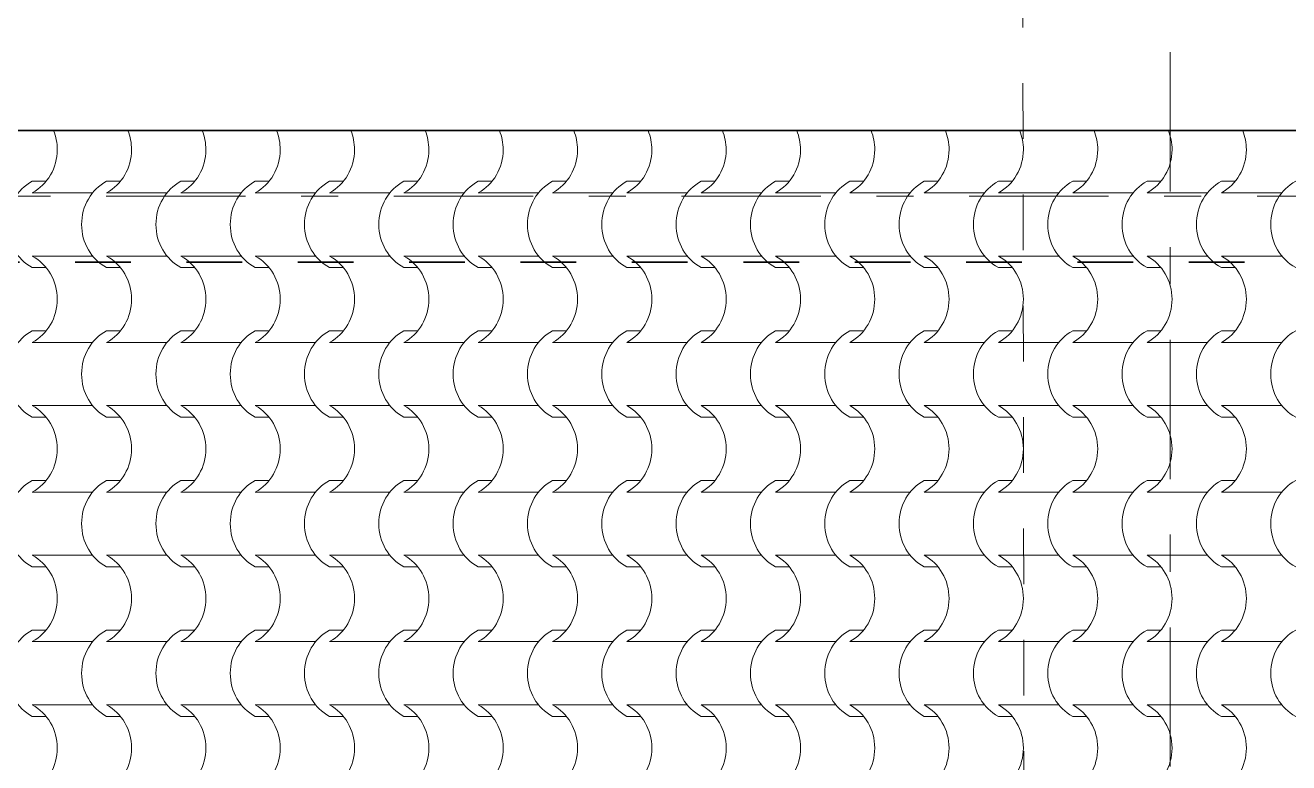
# Model space of a CAD drawing. Header units: millimetres. Extents: x -440 to 2671, y 0 to 297.
# Drawn here: x -325.85 to -277.82, y 210.46 to 238.5 of the extents above; entities that cross this region are included whole.
import ezdxf

# ---------------------------------------------------------------- set-up
doc = ezdxf.new("R2010")
doc.units = ezdxf.units.MM
doc.header["$MEASUREMENT"] = 0
doc.set_wipeout_variables(frame=1)
for name, pattern in [('- Двойно прекъснати линии', [10.936111, 5.291667, -2.116667, 1.411111, -2.116667]), ('- Прекъснати линия', [4.233333, 2.116667, -2.116667]), ('Wipeout_Contour', [1000, 0, -1000])]:
    doc.linetypes.add(name, pattern=pattern)
for name, color, linetype, lineweight, true_color in [('1', 7, 'Continuous', 13, 0x2b2b2b), ('65', 7, 'Continuous', 20, 0x4e4e4e), ('85', 7, 'Continuous', 20, 0x404040)]:
    doc.layers.add(name, color=color, linetype=linetype, lineweight=lineweight, true_color=true_color)
doc.layers.add('102', color=254, linetype='Continuous', lineweight=15)
doc.layers.add('41', color=7, linetype='Continuous', lineweight=35)

# ---------------------------------------------------------------- blocks, each defined once
blk = doc.blocks.new('*X44')
at = {"layer": '102', "color": 254, "linetype": 'Continuous', "lineweight": 15}
for p, q in [((115.133, 232.571), (114.606, 232.571)), ((117.959, 232.571), (117.432, 232.571)), ((120.784, 232.571), (120.257, 232.571)), ((123.609, 232.571), (123.083, 232.571)), ((126.435, 232.571), (125.908, 232.571)), ((129.26, 232.571), (128.733, 232.571)), ((132.086, 232.571), (131.559, 232.571)), ((134.911, 232.571), (134.384, 232.571)), ((137.736, 232.571), (137.21, 232.571)), ((140.562, 232.571), (140.035, 232.571)), ((143.387, 232.571), (142.86, 232.571)), ((146.213, 232.571), (145.686, 232.571)), ((149.038, 232.571), (148.511, 232.571)), ((151.863, 232.571), (151.337, 232.571)), ((154.689, 232.571), (154.162, 232.571)), ((157.514, 232.571), (156.987, 232.571)), ((160.339, 232.571), (159.813, 232.571)), ((115.752, 232.131), (114.606, 232.131)), ((116.898, 232.131), (115.752, 232.131)), ((118.578, 232.131), (117.432, 232.131)), ((119.723, 232.131), (118.578, 232.131)), ((121.403, 232.131), (120.257, 232.131)), ((122.549, 232.131), (121.403, 232.131)), ((124.228, 232.131), (123.083, 232.131)), ((125.374, 232.131), (124.228, 232.131)), ((127.054, 232.131), (125.908, 232.131)), ((128.2, 232.131), (127.054, 232.131)), ((129.879, 232.131), (128.733, 232.131)), ((131.025, 232.131), (129.879, 232.131)), ((132.705, 232.131), (131.559, 232.131)), ((133.85, 232.131), (132.705, 232.131)), ((135.53, 232.131), (134.384, 232.131)), ((136.676, 232.131), (135.53, 232.131)), ((138.355, 232.131), (137.21, 232.131)), ((139.501, 232.131), (138.355, 232.131)), ((141.181, 232.131), (140.035, 232.131)), ((142.327, 232.131), (141.181, 232.131)), ((144.006, 232.131), (142.86, 232.131)), ((145.152, 232.131), (144.006, 232.131)), ((146.832, 232.131), (145.686, 232.131)), ((147.977, 232.131), (146.832, 232.131)), ((149.657, 232.131), (148.511, 232.131)), ((150.803, 232.131), (149.657, 232.131)), ((152.482, 232.131), (151.337, 232.131)), ((153.628, 232.131), (152.482, 232.131)), ((155.308, 232.131), (154.162, 232.131)), ((156.454, 232.131), (155.308, 232.131)), ((158.133, 232.131), (156.987, 232.131)), ((159.279, 232.131), (158.133, 232.131)), ((160.959, 232.131), (159.813, 232.131)), ((162.104, 232.131), (160.959, 232.131)), ((115.752, 229.726), (114.606, 229.726)), ((116.898, 229.726), (115.752, 229.726)), ((118.578, 229.726), (117.432, 229.726)), ((119.723, 229.726), (118.578, 229.726)), ((121.403, 229.726), (120.257, 229.726)), ((122.549, 229.726), (121.403, 229.726)), ((124.228, 229.726), (123.083, 229.726)), ((125.374, 229.726), (124.228, 229.726)), ((127.054, 229.726), (125.908, 229.726)), ((128.2, 229.726), (127.054, 229.726)), ((129.879, 229.726), (128.733, 229.726)), ((131.025, 229.726), (129.879, 229.726)), ((132.705, 229.726), (131.559, 229.726)), ((133.85, 229.726), (132.705, 229.726)), ((135.53, 229.726), (134.384, 229.726)), ((136.676, 229.726), (135.53, 229.726)), ((138.355, 229.726), (137.21, 229.726)), ((139.501, 229.726), (138.355, 229.726)), ((141.181, 229.726), (140.035, 229.726)), ((142.327, 229.726), (141.181, 229.726)), ((144.006, 229.726), (142.86, 229.726)), ((145.152, 229.726), (144.006, 229.726)), ((146.832, 229.726), (145.686, 229.726)), ((147.977, 229.726), (146.832, 229.726)), ((149.657, 229.726), (148.511, 229.726)), ((150.803, 229.726), (149.657, 229.726)), ((152.482, 229.726), (151.337, 229.726)), ((153.628, 229.726), (152.482, 229.726)), ((155.308, 229.726), (154.162, 229.726)), ((156.454, 229.726), (155.308, 229.726)), ((158.133, 229.726), (156.987, 229.726)), ((159.279, 229.726), (158.133, 229.726)), ((160.959, 229.726), (159.813, 229.726)), ((162.104, 229.726), (160.959, 229.726)), ((115.133, 229.286), (114.606, 229.286)), ((117.959, 229.286), (117.432, 229.286)), ((120.784, 229.286), (120.257, 229.286)), ((123.609, 229.286), (123.083, 229.286)), ((126.435, 229.286), (125.908, 229.286)), ((129.26, 229.286), (128.733, 229.286)), ((132.086, 229.286), (131.559, 229.286)), ((134.911, 229.286), (134.384, 229.286)), ((137.736, 229.286), (137.21, 229.286)), ((140.562, 229.286), (140.035, 229.286)), ((143.387, 229.286), (142.86, 229.286)), ((146.213, 229.286), (145.686, 229.286)), ((149.038, 229.286), (148.511, 229.286)), ((151.863, 229.286), (151.337, 229.286)), ((154.689, 229.286), (154.162, 229.286)), ((157.514, 229.286), (156.987, 229.286)), ((160.339, 229.286), (159.813, 229.286)), ((115.133, 226.881), (114.606, 226.881)), ((117.959, 226.881), (117.432, 226.881)), ((120.784, 226.881), (120.257, 226.881)), ((123.609, 226.881), (123.083, 226.881)), ((126.435, 226.881), (125.908, 226.881)), ((129.26, 226.881), (128.733, 226.881)), ((132.086, 226.881), (131.559, 226.881)), ((134.911, 226.881), (134.384, 226.881)), ((137.736, 226.881), (137.21, 226.881)), ((140.562, 226.881), (140.035, 226.881)), ((143.387, 226.881), (142.86, 226.881)), ((146.213, 226.881), (145.686, 226.881)), ((149.038, 226.881), (148.511, 226.881)), ((151.863, 226.881), (151.337, 226.881)), ((154.689, 226.881), (154.162, 226.881)), ((157.514, 226.881), (156.987, 226.881)), ((160.339, 226.881), (159.813, 226.881)), ((115.752, 226.441), (114.606, 226.441)), ((116.898, 226.441), (115.752, 226.441)), ((118.578, 226.441), (117.432, 226.441)), ((119.723, 226.441), (118.578, 226.441)), ((121.403, 226.441), (120.257, 226.441)), ((122.549, 226.441), (121.403, 226.441)), ((124.228, 226.441), (123.083, 226.441)), ((125.374, 226.441), (124.228, 226.441)), ((127.054, 226.441), (125.908, 226.441)), ((128.2, 226.441), (127.054, 226.441)), ((129.879, 226.441), (128.733, 226.441)), ((131.025, 226.441), (129.879, 226.441)), ((132.705, 226.441), (131.559, 226.441)), ((133.85, 226.441), (132.705, 226.441)), ((135.53, 226.441), (134.384, 226.441)), ((136.676, 226.441), (135.53, 226.441)), ((138.355, 226.441), (137.21, 226.441)), ((139.501, 226.441), (138.355, 226.441)), ((141.181, 226.441), (140.035, 226.441)), ((142.327, 226.441), (141.181, 226.441)), ((144.006, 226.441), (142.86, 226.441)), ((145.152, 226.441), (144.006, 226.441)), ((146.832, 226.441), (145.686, 226.441)), ((147.977, 226.441), (146.832, 226.441)), ((149.657, 226.441), (148.511, 226.441)), ((150.803, 226.441), (149.657, 226.441)), ((152.482, 226.441), (151.337, 226.441)), ((153.628, 226.441), (152.482, 226.441)), ((155.308, 226.441), (154.162, 226.441)), ((156.454, 226.441), (155.308, 226.441)), ((158.133, 226.441), (156.987, 226.441)), ((159.279, 226.441), (158.133, 226.441)), ((160.959, 226.441), (159.813, 226.441)), ((162.104, 226.441), (160.959, 226.441)), ((115.752, 224.036), (114.606, 224.036)), ((116.898, 224.036), (115.752, 224.036)), ((118.578, 224.036), (117.432, 224.036)), ((119.723, 224.036), (118.578, 224.036)), ((121.403, 224.036), (120.257, 224.036)), ((122.549, 224.036), (121.403, 224.036)), ((124.228, 224.036), (123.083, 224.036)), ((125.374, 224.036), (124.228, 224.036)), ((127.054, 224.036), (125.908, 224.036)), ((128.2, 224.036), (127.054, 224.036)), ((129.879, 224.036), (128.733, 224.036)), ((131.025, 224.036), (129.879, 224.036)), ((132.705, 224.036), (131.559, 224.036)), ((133.85, 224.036), (132.705, 224.036)), ((135.53, 224.036), (134.384, 224.036)), ((136.676, 224.036), (135.53, 224.036)), ((138.355, 224.036), (137.21, 224.036)), ((139.501, 224.036), (138.355, 224.036)), ((141.181, 224.036), (140.035, 224.036)), ((142.327, 224.036), (141.181, 224.036)), ((144.006, 224.036), (142.86, 224.036)), ((145.152, 224.036), (144.006, 224.036)), ((146.832, 224.036), (145.686, 224.036)), ((147.977, 224.036), (146.832, 224.036)), ((149.657, 224.036), (148.511, 224.036)), ((150.803, 224.036), (149.657, 224.036)), ((152.482, 224.036), (151.337, 224.036)), ((153.628, 224.036), (152.482, 224.036)), ((155.308, 224.036), (154.162, 224.036)), ((156.454, 224.036), (155.308, 224.036)), ((158.133, 224.036), (156.987, 224.036)), ((159.279, 224.036), (158.133, 224.036)), ((160.959, 224.036), (159.813, 224.036)), ((162.104, 224.036), (160.959, 224.036)), ((115.133, 223.596), (114.606, 223.596)), ((117.959, 223.596), (117.432, 223.596)), ((120.784, 223.596), (120.257, 223.596)), ((123.609, 223.596), (123.083, 223.596)), ((126.435, 223.596), (125.908, 223.596)), ((129.26, 223.596), (128.733, 223.596)), ((132.086, 223.596), (131.559, 223.596)), ((134.911, 223.596), (134.384, 223.596)), ((137.736, 223.596), (137.21, 223.596)), ((140.562, 223.596), (140.035, 223.596)), ((143.387, 223.596), (142.86, 223.596)), ((146.213, 223.596), (145.686, 223.596)), ((149.038, 223.596), (148.511, 223.596)), ((151.863, 223.596), (151.337, 223.596)), ((154.689, 223.596), (154.162, 223.596)), ((157.514, 223.596), (156.987, 223.596)), ((160.339, 223.596), (159.813, 223.596)), ((115.133, 221.191), (114.606, 221.191)), ((117.959, 221.191), (117.432, 221.191)), ((120.784, 221.191), (120.257, 221.191)), ((123.609, 221.191), (123.083, 221.191)), ((126.435, 221.191), (125.908, 221.191)), ((129.26, 221.191), (128.733, 221.191)), ((132.086, 221.191), (131.559, 221.191)), ((134.911, 221.191), (134.384, 221.191)), ((137.736, 221.191), (137.21, 221.191)), ((140.562, 221.191), (140.035, 221.191)), ((143.387, 221.191), (142.86, 221.191)), ((146.213, 221.191), (145.686, 221.191)), ((149.038, 221.191), (148.511, 221.191)), ((151.863, 221.191), (151.337, 221.191)), ((154.689, 221.191), (154.162, 221.191)), ((157.514, 221.191), (156.987, 221.191)), ((160.339, 221.191), (159.813, 221.191)), ((115.752, 220.751), (114.606, 220.751)), ((116.898, 220.751), (115.752, 220.751)), ((118.578, 220.751), (117.432, 220.751)), ((119.723, 220.751), (118.578, 220.751)), ((121.403, 220.751), (120.257, 220.751)), ((122.549, 220.751), (121.403, 220.751)), ((124.228, 220.751), (123.083, 220.751)), ((125.374, 220.751), (124.228, 220.751)), ((127.054, 220.751), (125.908, 220.751)), ((128.2, 220.751), (127.054, 220.751)), ((129.879, 220.751), (128.733, 220.751)), ((131.025, 220.751), (129.879, 220.751)), ((132.705, 220.751), (131.559, 220.751)), ((133.85, 220.751), (132.705, 220.751)), ((135.53, 220.751), (134.384, 220.751)), ((136.676, 220.751), (135.53, 220.751)), ((138.355, 220.751), (137.21, 220.751)), ((139.501, 220.751), (138.355, 220.751)), ((141.181, 220.751), (140.035, 220.751)), ((142.327, 220.751), (141.181, 220.751)), ((144.006, 220.751), (142.86, 220.751)), ((145.152, 220.751), (144.006, 220.751)), ((146.832, 220.751), (145.686, 220.751)), ((147.977, 220.751), (146.832, 220.751)), ((149.657, 220.751), (148.511, 220.751)), ((150.803, 220.751), (149.657, 220.751)), ((152.482, 220.751), (151.337, 220.751)), ((153.628, 220.751), (152.482, 220.751)), ((155.308, 220.751), (154.162, 220.751)), ((156.454, 220.751), (155.308, 220.751)), ((158.133, 220.751), (156.987, 220.751)), ((159.279, 220.751), (158.133, 220.751)), ((160.959, 220.751), (159.813, 220.751)), ((162.104, 220.751), (160.959, 220.751)), ((115.752, 218.347), (114.606, 218.347)), ((116.898, 218.347), (115.752, 218.347)), ((118.578, 218.347), (117.432, 218.347)), ((119.723, 218.347), (118.578, 218.347)), ((121.403, 218.347), (120.257, 218.347)), ((122.549, 218.347), (121.403, 218.347)), ((124.228, 218.347), (123.083, 218.347)), ((125.374, 218.347), (124.228, 218.347)), ((127.054, 218.347), (125.908, 218.347)), ((128.2, 218.347), (127.054, 218.347)), ((129.879, 218.347), (128.733, 218.347)), ((131.025, 218.347), (129.879, 218.347)), ((132.705, 218.347), (131.559, 218.347)), ((133.85, 218.347), (132.705, 218.347)), ((135.53, 218.347), (134.384, 218.347)), ((136.676, 218.347), (135.53, 218.347)), ((138.355, 218.347), (137.21, 218.347)), ((139.501, 218.347), (138.355, 218.347)), ((141.181, 218.347), (140.035, 218.347)), ((142.327, 218.347), (141.181, 218.347)), ((144.006, 218.347), (142.86, 218.347)), ((145.152, 218.347), (144.006, 218.347)), ((146.832, 218.347), (145.686, 218.347)), ((147.977, 218.347), (146.832, 218.347)), ((149.657, 218.347), (148.511, 218.347)), ((150.803, 218.347), (149.657, 218.347)), ((152.482, 218.347), (151.337, 218.347)), ((153.628, 218.347), (152.482, 218.347)), ((155.308, 218.347), (154.162, 218.347)), ((156.454, 218.347), (155.308, 218.347)), ((158.133, 218.347), (156.987, 218.347)), ((159.279, 218.347), (158.133, 218.347)), ((160.959, 218.347), (159.813, 218.347)), ((162.104, 218.347), (160.959, 218.347)), ((115.133, 217.907), (114.606, 217.907)), ((117.959, 217.907), (117.432, 217.907)), ((120.784, 217.907), (120.257, 217.907)), ((123.609, 217.907), (123.083, 217.907)), ((126.435, 217.907), (125.908, 217.907)), ((129.26, 217.907), (128.733, 217.907)), ((132.086, 217.907), (131.559, 217.907)), ((134.911, 217.907), (134.384, 217.907)), ((137.736, 217.907), (137.21, 217.907)), ((140.562, 217.907), (140.035, 217.907)), ((143.387, 217.907), (142.86, 217.907)), ((146.213, 217.907), (145.686, 217.907)), ((149.038, 217.907), (148.511, 217.907)), ((151.863, 217.907), (151.337, 217.907)), ((154.689, 217.907), (154.162, 217.907)), ((157.514, 217.907), (156.987, 217.907)), ((160.339, 217.907), (159.813, 217.907)), ((115.133, 215.502), (114.606, 215.502)), ((117.959, 215.502), (117.432, 215.502)), ((120.784, 215.502), (120.257, 215.502)), ((123.609, 215.502), (123.083, 215.502)), ((126.435, 215.502), (125.908, 215.502)), ((129.26, 215.502), (128.733, 215.502)), ((132.086, 215.502), (131.559, 215.502)), ((134.911, 215.502), (134.384, 215.502)), ((137.736, 215.502), (137.21, 215.502)), ((140.562, 215.502), (140.035, 215.502)), ((143.387, 215.502), (142.86, 215.502)), ((146.213, 215.502), (145.686, 215.502)), ((149.038, 215.502), (148.511, 215.502)), ((151.863, 215.502), (151.337, 215.502)), ((154.689, 215.502), (154.162, 215.502)), ((157.514, 215.502), (156.987, 215.502)), ((160.339, 215.502), (159.813, 215.502)), ((115.752, 215.062), (114.606, 215.062)), ((116.898, 215.062), (115.752, 215.062)), ((118.578, 215.062), (117.432, 215.062)), ((119.723, 215.062), (118.578, 215.062)), ((121.403, 215.062), (120.257, 215.062)), ((122.549, 215.062), (121.403, 215.062)), ((124.228, 215.062), (123.083, 215.062)), ((125.374, 215.062), (124.228, 215.062)), ((127.054, 215.062), (125.908, 215.062)), ((128.2, 215.062), (127.054, 215.062)), ((129.879, 215.062), (128.733, 215.062)), ((131.025, 215.062), (129.879, 215.062)), ((132.705, 215.062), (131.559, 215.062)), ((133.85, 215.062), (132.705, 215.062)), ((135.53, 215.062), (134.384, 215.062)), ((136.676, 215.062), (135.53, 215.062)), ((138.355, 215.062), (137.21, 215.062)), ((139.501, 215.062), (138.355, 215.062)), ((141.181, 215.062), (140.035, 215.062)), ((142.327, 215.062), (141.181, 215.062)), ((144.006, 215.062), (142.86, 215.062)), ((145.152, 215.062), (144.006, 215.062)), ((146.832, 215.062), (145.686, 215.062)), ((147.977, 215.062), (146.832, 215.062)), ((149.657, 215.062), (148.511, 215.062)), ((150.803, 215.062), (149.657, 215.062)), ((152.482, 215.062), (151.337, 215.062)), ((153.628, 215.062), (152.482, 215.062)), ((155.308, 215.062), (154.162, 215.062)), ((156.454, 215.062), (155.308, 215.062)), ((158.133, 215.062), (156.987, 215.062)), ((159.279, 215.062), (158.133, 215.062)), ((160.959, 215.062), (159.813, 215.062)), ((162.104, 215.062), (160.959, 215.062)), ((115.752, 212.657), (114.606, 212.657)), ((116.898, 212.657), (115.752, 212.657)), ((118.578, 212.657), (117.432, 212.657)), ((119.723, 212.657), (118.578, 212.657)), ((121.403, 212.657), (120.257, 212.657)), ((122.549, 212.657), (121.403, 212.657)), ((124.228, 212.657), (123.083, 212.657)), ((125.374, 212.657), (124.228, 212.657)), ((127.054, 212.657), (125.908, 212.657)), ((128.2, 212.657), (127.054, 212.657)), ((129.879, 212.657), (128.733, 212.657)), ((131.025, 212.657), (129.879, 212.657)), ((132.705, 212.657), (131.559, 212.657)), ((133.85, 212.657), (132.705, 212.657)), ((135.53, 212.657), (134.384, 212.657)), ((136.676, 212.657), (135.53, 212.657)), ((138.355, 212.657), (137.21, 212.657)), ((139.501, 212.657), (138.355, 212.657)), ((141.181, 212.657), (140.035, 212.657)), ((142.327, 212.657), (141.181, 212.657)), ((144.006, 212.657), (142.86, 212.657)), ((145.152, 212.657), (144.006, 212.657)), ((146.832, 212.657), (145.686, 212.657)), ((147.977, 212.657), (146.832, 212.657)), ((149.657, 212.657), (148.511, 212.657)), ((150.803, 212.657), (149.657, 212.657)), ((152.482, 212.657), (151.337, 212.657)), ((153.628, 212.657), (152.482, 212.657)), ((155.308, 212.657), (154.162, 212.657)), ((156.454, 212.657), (155.308, 212.657)), ((158.133, 212.657), (156.987, 212.657)), ((159.279, 212.657), (158.133, 212.657)), ((160.959, 212.657), (159.813, 212.657)), ((162.104, 212.657), (160.959, 212.657)), ((115.133, 212.217), (114.606, 212.217)), ((117.959, 212.217), (117.432, 212.217)), ((120.784, 212.217), (120.257, 212.217)), ((123.609, 212.217), (123.083, 212.217)), ((126.435, 212.217), (125.908, 212.217)), ((129.26, 212.217), (128.733, 212.217)), ((132.086, 212.217), (131.559, 212.217)), ((134.911, 212.217), (134.384, 212.217)), ((137.736, 212.217), (137.21, 212.217)), ((140.562, 212.217), (140.035, 212.217)), ((143.387, 212.217), (142.86, 212.217)), ((146.213, 212.217), (145.686, 212.217)), ((149.038, 212.217), (148.511, 212.217)), ((151.863, 212.217), (151.337, 212.217)), ((154.689, 212.217), (154.162, 212.217)), ((157.514, 212.217), (156.987, 212.217)), ((160.339, 212.217), (159.813, 212.217))]:
    blk.add_line(p, q, dxfattribs=at)
for centre, major_axis, start_param, end_param in [((113.818, 233.768), (0, 1.849), 4.715365, 5.118349), ((116.643, 233.768), (0, 1.849), 4.715365, 5.11835), ((119.469, 233.768), (0, 1.849), 4.715365, 5.11835), ((122.294, 233.768), (0, 1.849), 4.715365, 5.11835), ((125.119, 233.768), (0, 1.849), 4.715365, 5.118351), ((127.945, 233.768), (0, 1.849), 4.715365, 5.118351), ((130.77, 233.768), (0, 1.849), 4.715365, 5.118351), ((133.596, 233.768), (0, 1.849), 4.715365, 5.118352), ((136.421, 233.768), (0, 1.849), 4.715365, 5.118352), ((139.246, 233.768), (0, 1.849), 4.715365, 5.118352), ((142.072, 233.768), (0, 1.849), 4.715365, 5.118352), ((144.897, 233.768), (0, 1.849), 4.715365, 5.118353), ((147.722, 233.768), (0, 1.849), 4.715365, 5.118353), ((150.548, 233.768), (0, 1.849), 4.715365, 5.118353), ((153.373, 233.768), (0, 1.849), 4.715365, 5.118354), ((156.199, 233.768), (0, 1.849), 4.715365, 5.118354), ((159.024, 233.768), (0, 1.849), 4.715365, 5.118354), ((113.818, 233.779), (0, 1.849), 3.612631, 4.709413), ((116.643, 233.779), (0, 1.849), 3.612631, 4.709413), ((119.469, 233.779), (0, 1.849), 3.612631, 4.709413), ((122.294, 233.779), (0, 1.849), 3.612631, 4.709413), ((125.119, 233.779), (0, 1.849), 3.612631, 4.709413), ((127.945, 233.779), (0, 1.849), 3.612631, 4.709413), ((130.77, 233.779), (0, 1.849), 3.612631, 4.709413), ((133.596, 233.779), (0, 1.849), 3.612631, 4.709413), ((136.421, 233.779), (0, 1.849), 3.612631, 4.709413), ((139.246, 233.779), (0, 1.849), 3.612631, 4.709413), ((142.072, 233.779), (0, 1.849), 3.612631, 4.709413), ((144.897, 233.779), (0, 1.849), 3.612631, 4.709413), ((147.722, 233.779), (0, 1.849), 3.612631, 4.709413), ((150.548, 233.779), (0, 1.849), 3.612631, 4.709413), ((153.373, 233.779), (0, 1.849), 3.612631, 4.709413), ((156.199, 233.779), (0, 1.849), 3.612631, 4.709413), ((159.024, 233.779), (0, 1.849), 3.612631, 4.709413), ((115.383, 230.928), (0, 1.839), 0.466079, 2.675513), ((118.208, 230.928), (0, 1.839), 0.466079, 2.675513), ((121.034, 230.928), (0, 1.839), 0.466079, 2.675513), ((123.859, 230.928), (0, 1.839), 0.466079, 2.675513), ((126.684, 230.928), (0, 1.839), 0.466079, 2.675513), ((129.51, 230.928), (0, 1.839), 0.466079, 2.675513), ((132.335, 230.928), (0, 1.839), 0.466079, 2.675513), ((135.161, 230.928), (0, 1.839), 0.466079, 2.675513), ((137.986, 230.928), (0, 1.839), 0.466079, 2.675513), ((140.811, 230.928), (0, 1.839), 0.466079, 2.675513), ((143.637, 230.928), (0, 1.839), 0.466079, 2.675513), ((146.462, 230.928), (0, 1.839), 0.466079, 2.675513), ((149.288, 230.928), (0, 1.839), 0.466079, 2.675513), ((152.113, 230.928), (0, 1.839), 0.466079, 2.675513), ((154.938, 230.928), (0, 1.839), 0.466079, 2.675513), ((157.764, 230.928), (0, 1.839), 0.466079, 2.675513), ((160.589, 230.928), (0, 1.839), 0.466079, 2.675513), ((163.414, 230.928), (0, 1.839), 0.466079, 2.675513), ((113.818, 228.078), (0, 1.849), 4.715365, 5.812147), ((116.643, 228.078), (0, 1.849), 4.715365, 5.812147), ((119.469, 228.078), (0, 1.849), 4.715365, 5.812147), ((122.294, 228.078), (0, 1.849), 4.715365, 5.812147), ((125.119, 228.078), (0, 1.849), 4.715365, 5.812147), ((127.945, 228.078), (0, 1.849), 4.715365, 5.812147), ((130.77, 228.078), (0, 1.849), 4.715365, 5.812147), ((133.596, 228.078), (0, 1.849), 4.715365, 5.812147), ((136.421, 228.078), (0, 1.849), 4.715365, 5.812147), ((139.246, 228.078), (0, 1.849), 4.715365, 5.812147), ((142.072, 228.078), (0, 1.849), 4.715365, 5.812147), ((144.897, 228.078), (0, 1.849), 4.715365, 5.812147), ((147.722, 228.078), (0, 1.849), 4.715365, 5.812147), ((150.548, 228.078), (0, 1.849), 4.715365, 5.812147), ((153.373, 228.078), (0, 1.849), 4.715365, 5.812147), ((156.199, 228.078), (0, 1.849), 4.715365, 5.812147), ((159.024, 228.078), (0, 1.849), 4.715365, 5.812147), ((113.818, 228.089), (0, 1.849), 3.612631, 4.709413), ((116.643, 228.089), (0, 1.849), 3.612631, 4.709413), ((119.469, 228.089), (0, 1.849), 3.612631, 4.709413), ((122.294, 228.089), (0, 1.849), 3.612631, 4.709413), ((125.119, 228.089), (0, 1.849), 3.612631, 4.709413), ((127.945, 228.089), (0, 1.849), 3.612631, 4.709413), ((130.77, 228.089), (0, 1.849), 3.612631, 4.709413), ((133.596, 228.089), (0, 1.849), 3.612631, 4.709413), ((136.421, 228.089), (0, 1.849), 3.612631, 4.709413), ((139.246, 228.089), (0, 1.849), 3.612631, 4.709413), ((142.072, 228.089), (0, 1.849), 3.612631, 4.709413), ((144.897, 228.089), (0, 1.849), 3.612631, 4.709413), ((147.722, 228.089), (0, 1.849), 3.612631, 4.709413), ((150.548, 228.089), (0, 1.849), 3.612631, 4.709413), ((153.373, 228.089), (0, 1.849), 3.612631, 4.709413), ((156.199, 228.089), (0, 1.849), 3.612631, 4.709413), ((159.024, 228.089), (0, 1.849), 3.612631, 4.709413), ((115.383, 225.239), (0, 1.839), 0.466079, 2.675513), ((118.208, 225.239), (0, 1.839), 0.466079, 2.675513), ((121.034, 225.239), (0, 1.839), 0.466079, 2.675513), ((123.859, 225.239), (0, 1.839), 0.466079, 2.675513), ((126.684, 225.239), (0, 1.839), 0.466079, 2.675513), ((129.51, 225.239), (0, 1.839), 0.466079, 2.675513), ((132.335, 225.239), (0, 1.839), 0.466079, 2.675513), ((135.161, 225.239), (0, 1.839), 0.466079, 2.675513), ((137.986, 225.239), (0, 1.839), 0.466079, 2.675513), ((140.811, 225.239), (0, 1.839), 0.466079, 2.675513), ((143.637, 225.239), (0, 1.839), 0.466079, 2.675513), ((146.462, 225.239), (0, 1.839), 0.466079, 2.675513), ((149.288, 225.239), (0, 1.839), 0.466079, 2.675513), ((152.113, 225.239), (0, 1.839), 0.466079, 2.675513), ((154.938, 225.239), (0, 1.839), 0.466079, 2.675513), ((157.764, 225.239), (0, 1.839), 0.466079, 2.675513), ((160.589, 225.239), (0, 1.839), 0.466079, 2.675513), ((163.414, 225.239), (0, 1.839), 0.466079, 2.675513), ((113.818, 222.388), (0, 1.849), 4.715365, 5.812147), ((116.643, 222.388), (0, 1.849), 4.715365, 5.812147), ((119.469, 222.388), (0, 1.849), 4.715365, 5.812147), ((122.294, 222.388), (0, 1.849), 4.715365, 5.812147), ((125.119, 222.388), (0, 1.849), 4.715365, 5.812147), ((127.945, 222.388), (0, 1.849), 4.715365, 5.812147), ((130.77, 222.388), (0, 1.849), 4.715365, 5.812147), ((133.596, 222.388), (0, 1.849), 4.715365, 5.812147), ((136.421, 222.388), (0, 1.849), 4.715365, 5.812147), ((139.246, 222.388), (0, 1.849), 4.715365, 5.812147), ((142.072, 222.388), (0, 1.849), 4.715365, 5.812147), ((144.897, 222.388), (0, 1.849), 4.715365, 5.812147), ((147.722, 222.388), (0, 1.849), 4.715365, 5.812147), ((150.548, 222.388), (0, 1.849), 4.715365, 5.812147), ((153.373, 222.388), (0, 1.849), 4.715365, 5.812147), ((156.199, 222.388), (0, 1.849), 4.715365, 5.812147), ((159.024, 222.388), (0, 1.849), 4.715365, 5.812147), ((113.818, 222.399), (0, 1.849), 3.612631, 4.709413), ((116.643, 222.399), (0, 1.849), 3.612631, 4.709413), ((119.469, 222.399), (0, 1.849), 3.612631, 4.709413), ((122.294, 222.399), (0, 1.849), 3.612631, 4.709413), ((125.119, 222.399), (0, 1.849), 3.612631, 4.709413), ((127.945, 222.399), (0, 1.849), 3.612631, 4.709413), ((130.77, 222.399), (0, 1.849), 3.612631, 4.709413), ((133.596, 222.399), (0, 1.849), 3.612631, 4.709413), ((136.421, 222.399), (0, 1.849), 3.612631, 4.709413), ((139.246, 222.399), (0, 1.849), 3.612631, 4.709413), ((142.072, 222.399), (0, 1.849), 3.612631, 4.709413), ((144.897, 222.399), (0, 1.849), 3.612631, 4.709413), ((147.722, 222.399), (0, 1.849), 3.612631, 4.709413), ((150.548, 222.399), (0, 1.849), 3.612631, 4.709413), ((153.373, 222.399), (0, 1.849), 3.612631, 4.709413), ((156.199, 222.399), (0, 1.849), 3.612631, 4.709413), ((159.024, 222.399), (0, 1.849), 3.612631, 4.709413), ((115.383, 219.549), (0, 1.839), 0.466079, 2.675513), ((118.208, 219.549), (0, 1.839), 0.466079, 2.675513), ((121.034, 219.549), (0, 1.839), 0.466079, 2.675513), ((123.859, 219.549), (0, 1.839), 0.466079, 2.675513), ((126.684, 219.549), (0, 1.839), 0.466079, 2.675513), ((129.51, 219.549), (0, 1.839), 0.466079, 2.675513), ((132.335, 219.549), (0, 1.839), 0.466079, 2.675513), ((135.161, 219.549), (0, 1.839), 0.466079, 2.675513), ((137.986, 219.549), (0, 1.839), 0.466079, 2.675513), ((140.811, 219.549), (0, 1.839), 0.466079, 2.675513), ((143.637, 219.549), (0, 1.839), 0.466079, 2.675513), ((146.462, 219.549), (0, 1.839), 0.466079, 2.675513), ((149.288, 219.549), (0, 1.839), 0.466079, 2.675513), ((152.113, 219.549), (0, 1.839), 0.466079, 2.675513), ((154.938, 219.549), (0, 1.839), 0.466079, 2.675513), ((157.764, 219.549), (0, 1.839), 0.466079, 2.675513), ((160.589, 219.549), (0, 1.839), 0.466079, 2.675513), ((163.414, 219.549), (0, 1.839), 0.466079, 2.675513), ((113.818, 216.699), (0, 1.849), 4.715365, 5.812147), ((116.643, 216.699), (0, 1.849), 4.715365, 5.812147), ((119.469, 216.699), (0, 1.849), 4.715365, 5.812147), ((122.294, 216.699), (0, 1.849), 4.715365, 5.812147), ((125.119, 216.699), (0, 1.849), 4.715365, 5.812147), ((127.945, 216.699), (0, 1.849), 4.715365, 5.812147), ((130.77, 216.699), (0, 1.849), 4.715365, 5.812147), ((133.596, 216.699), (0, 1.849), 4.715365, 5.812147), ((136.421, 216.699), (0, 1.849), 4.715365, 5.812147), ((139.246, 216.699), (0, 1.849), 4.715365, 5.812147), ((142.072, 216.699), (0, 1.849), 4.715365, 5.812147), ((144.897, 216.699), (0, 1.849), 4.715365, 5.812147), ((147.722, 216.699), (0, 1.849), 4.715365, 5.812147), ((150.548, 216.699), (0, 1.849), 4.715365, 5.812147), ((153.373, 216.699), (0, 1.849), 4.715365, 5.812147), ((156.199, 216.699), (0, 1.849), 4.715365, 5.812147), ((159.024, 216.699), (0, 1.849), 4.715365, 5.812147), ((113.818, 216.71), (0, 1.849), 3.612631, 4.709413), ((116.643, 216.71), (0, 1.849), 3.612631, 4.709413), ((119.469, 216.71), (0, 1.849), 3.612631, 4.709413), ((122.294, 216.71), (0, 1.849), 3.612631, 4.709413), ((125.119, 216.71), (0, 1.849), 3.612631, 4.709413), ((127.945, 216.71), (0, 1.849), 3.612631, 4.709413), ((130.77, 216.71), (0, 1.849), 3.612631, 4.709413), ((133.596, 216.71), (0, 1.849), 3.612631, 4.709413), ((136.421, 216.71), (0, 1.849), 3.612631, 4.709413), ((139.246, 216.71), (0, 1.849), 3.612631, 4.709413), ((142.072, 216.71), (0, 1.849), 3.612631, 4.709413), ((144.897, 216.71), (0, 1.849), 3.612631, 4.709413), ((147.722, 216.71), (0, 1.849), 3.612631, 4.709413), ((150.548, 216.71), (0, 1.849), 3.612631, 4.709413), ((153.373, 216.71), (0, 1.849), 3.612631, 4.709413), ((156.199, 216.71), (0, 1.849), 3.612631, 4.709413), ((159.024, 216.71), (0, 1.849), 3.612631, 4.709413), ((115.383, 213.859), (0, 1.839), 0.466079, 2.675513), ((118.208, 213.859), (0, 1.839), 0.466079, 2.675513), ((121.034, 213.859), (0, 1.839), 0.466079, 2.675513), ((123.859, 213.859), (0, 1.839), 0.466079, 2.675513), ((126.684, 213.859), (0, 1.839), 0.466079, 2.675513), ((129.51, 213.859), (0, 1.839), 0.466079, 2.675513), ((132.335, 213.859), (0, 1.839), 0.466079, 2.675513), ((135.161, 213.859), (0, 1.839), 0.466079, 2.675513), ((137.986, 213.859), (0, 1.839), 0.466079, 2.675513), ((140.811, 213.859), (0, 1.839), 0.466079, 2.675513), ((143.637, 213.859), (0, 1.839), 0.466079, 2.675513), ((146.462, 213.859), (0, 1.839), 0.466079, 2.675513), ((149.288, 213.859), (0, 1.839), 0.466079, 2.675513), ((152.113, 213.859), (0, 1.839), 0.466079, 2.675513), ((154.938, 213.859), (0, 1.839), 0.466079, 2.675513), ((157.764, 213.859), (0, 1.839), 0.466079, 2.675513), ((160.589, 213.859), (0, 1.839), 0.466079, 2.675513), ((163.414, 213.859), (0, 1.839), 0.466079, 2.675513), ((113.818, 211.009), (0, 1.849), 4.715365, 5.812147), ((116.643, 211.009), (0, 1.849), 4.715365, 5.812147), ((119.469, 211.009), (0, 1.849), 4.715365, 5.812147), ((122.294, 211.009), (0, 1.849), 4.715365, 5.812147), ((125.119, 211.009), (0, 1.849), 4.715365, 5.812147), ((127.945, 211.009), (0, 1.849), 4.715365, 5.812147), ((130.77, 211.009), (0, 1.849), 4.715365, 5.812147), ((133.596, 211.009), (0, 1.849), 4.715365, 5.812147), ((136.421, 211.009), (0, 1.849), 4.715365, 5.812147), ((139.246, 211.009), (0, 1.849), 4.715365, 5.812147), ((142.072, 211.009), (0, 1.849), 4.715365, 5.812147), ((144.897, 211.009), (0, 1.849), 4.715365, 5.812147), ((147.722, 211.009), (0, 1.849), 4.715365, 5.812147), ((150.548, 211.009), (0, 1.849), 4.715365, 5.812147), ((153.373, 211.009), (0, 1.849), 4.715365, 5.812147), ((156.199, 211.009), (0, 1.849), 4.715365, 5.812147), ((159.024, 211.009), (0, 1.849), 4.715365, 5.812147), ((113.818, 211.02), (0, 1.849), 3.612631, 4.709413), ((116.643, 211.02), (0, 1.849), 3.612631, 4.709413), ((119.469, 211.02), (0, 1.849), 3.612631, 4.709413), ((122.294, 211.02), (0, 1.849), 3.612631, 4.709413), ((125.119, 211.02), (0, 1.849), 3.612631, 4.709413), ((127.945, 211.02), (0, 1.849), 3.612631, 4.709413), ((130.77, 211.02), (0, 1.849), 3.612631, 4.709413), ((133.596, 211.02), (0, 1.849), 3.612631, 4.709413), ((136.421, 211.02), (0, 1.849), 3.612631, 4.709413), ((139.246, 211.02), (0, 1.849), 3.612631, 4.709413), ((142.072, 211.02), (0, 1.849), 3.612631, 4.709413), ((144.897, 211.02), (0, 1.849), 3.612631, 4.709413), ((147.722, 211.02), (0, 1.849), 3.612631, 4.709413), ((150.548, 211.02), (0, 1.849), 3.612631, 4.709413), ((153.373, 211.02), (0, 1.849), 3.612631, 4.709413), ((156.199, 211.02), (0, 1.849), 3.612631, 4.709413), ((159.024, 211.02), (0, 1.849), 3.612631, 4.709413)]:
    blk.add_ellipse(centre, major_axis=major_axis, ratio=0.939693, start_param=start_param, end_param=end_param, dxfattribs=at)

msp = doc.modelspace()

# ---------------------------------------------------------------- wipeouts: each hides what was drawn before it
at = {"color": 254, "linetype": 'Wipeout_Contour', "lineweight": 0, "ltscale": 1131.990195}
msp.add_wipeout([(-366.817, 96.498), (-246.817, 96.498), (-231.817, 111.498), (-231.817, 234.498), (-366.817, 234.498)], dxfattribs=at)

# ---------------------------------------------------------------- next in the draw order: linework, layer by layer
at = {"layer": '1', "linetype": '- Двойно прекъснати линии', "lineweight": 13}
for p, q in [((-282.324, 90.013), (-282.324, 238.503)), ((-366.512, 231.998), (-72.802, 231.998))]:
    msp.add_line(p, q, dxfattribs=at)
at = {"layer": '41', "color": 7, "linetype": 'Continuous', "lineweight": 35, "flags": 128}
msp.add_lwpolyline([(-366.817, 234.498), (-231.817, 234.498)], dxfattribs=at)
at = {"layer": '41', "color": 7, "linetype": '- Прекъснати линия', "lineweight": 35, "flags": 128}
for points in [[(-356.817, 96.498), (-356.817, 234.498), (-80.817, 234.498), (-80.817, 96.498)], [(-351.817, 96.498), (-351.817, 229.498), (-116.817, 229.498)]]:
    msp.add_lwpolyline(points, dxfattribs=at)
at = {"layer": '85', "linetype": '- Прекъснати линия', "lineweight": 20}
msp.add_line((-287.664, 69.08), (-287.964, 264.174), dxfattribs=at)

# ---------------------------------------------------------------- next in the draw order: block references
at = {"layer": '65', "color": 251, "linetype": 'Continuous', "lineweight": 20, "true_color": 0x4e4e4e}
msp.add_blockref('*X44', (-440.188, 0), dxfattribs=at)

doc.saveas('drawing.dxf')
